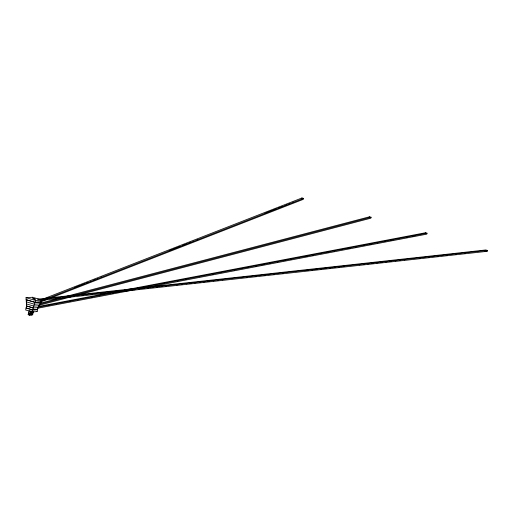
<?xml version="1.0" encoding="UTF-8"?>
<svg xmlns="http://www.w3.org/2000/svg" width="513" height="513" viewBox="0 0 513 513"><rect width="100%" height="100%" fill="white"/><g stroke="black" fill="none" stroke-linecap="round" stroke-linejoin="round"><path stroke-width="0.77" d="M32.492 297.79L32.563 297.264L42.246 300.124L38.007 307.659L37.083 311.628M26.304 301.843L34.435 304.241L40.136 303.85M26.439 303.927L33.794 306.101L39.071 305.774M30.799 311.051L29.876 315.027L28.157 314.661L29.081 310.686L29.517 310.666M28.747 313.975L29.055 312.654M29.44 315.046L30.363 311.07M31.107 311.038L30.184 315.014L30.62 314.988L31.55 311.019M31.639 311.673L30.87 314.982L31.306 314.963L32.075 311.654M30.248 314.565L31.53 314.95L33.159 307.915L26.586 305.972L25.65 309.987L32.223 311.93L37.096 311.59M32.742 311.622L31.966 314.931L31.53 314.95M32.979 311.609L32.21 314.918L32.646 314.899L33.422 311.59M301.721 198.909L301.939 197.96L303.549 198.396L303.324 199.345L51.21 297.784M369.257 217.756L369.482 216.8L371.085 217.236L370.867 218.192L79.194 294.725M425.206 233.71L425.424 232.761L427.028 233.197L426.81 234.152L149.321 286.985M41.066 300.349L487.119 251.344L487.344 250.395L485.74 249.959L37.436 299.207M32.563 297.264L26.035 297.668L26.573 306.017L33.146 307.954L35.718 300.522L42.246 300.124M32.941 298.604L35.339 299.162M35.326 299.194L32.947 298.643M43.502 298.867L301.939 197.96M74.59 287.594L74.917 287.466M75.918 287.075L76.251 286.947M77.251 286.555L77.585 286.427M78.585 286.036L78.919 285.908M79.919 285.517L80.246 285.382M81.246 284.997L81.58 284.862M82.58 284.471L82.914 284.343M83.914 283.952L84.247 283.824M86.575 282.913L86.909 282.785M87.909 282.394L88.242 282.265M90.57 281.355L90.904 281.227M93.238 280.316L93.571 280.181M94.572 279.79L94.905 279.662M97.233 278.751L97.566 278.623M101.228 277.193L101.561 277.065M169.168 250.665L169.502 250.536M170.502 250.145L170.835 250.017M171.836 249.626L172.169 249.498M173.17 249.106L173.503 248.972M174.497 248.587L174.83 248.452M175.831 248.061L176.164 247.933M177.165 247.542L177.498 247.413M178.498 247.022L178.825 246.894M179.826 246.503L180.159 246.375M182.493 245.464L182.827 245.336M183.827 244.945L184.154 244.81M185.155 244.425L185.488 244.291M186.488 243.906L186.822 243.771M189.156 242.861L189.483 242.732M190.483 242.341L190.817 242.213M193.151 241.302L193.484 241.174M197.146 239.744L197.479 239.609M265.086 213.216L265.42 213.087M266.42 212.696L266.754 212.562M267.748 212.177L268.081 212.042M269.081 211.651L269.415 211.523M270.415 211.132L270.749 211.003M271.749 210.612L272.082 210.484M273.076 210.093L273.41 209.964M274.41 209.573L274.744 209.445M275.744 209.054L276.077 208.926M278.405 208.015L278.739 207.88M279.739 207.496L280.072 207.361M281.073 206.97L281.406 206.842M282.406 206.45L282.74 206.322M285.068 205.412L285.401 205.283M286.401 204.892L286.735 204.764M289.063 203.853L289.396 203.719M293.064 202.289L293.391 202.16M41.777 300.605L43.778 299.823M47.773 298.265L303.549 198.396M40.886 301.817L47.215 299.348M49.883 298.303L50.55 298.047M40.149 303.215L58.982 298.277M59.399 298.168L60.656 297.835M66.51 296.302L369.482 216.8M39.661 304.203L66.023 297.284M71.884 295.751L73.558 295.308M73.821 295.276L371.085 217.236M38.603 305.376L71.243 296.815M77.104 295.276L78.778 294.834M38.315 306.466L113.681 292.115M115.149 291.839L116.124 291.647M124.447 290.063L125.428 289.877M126.891 289.601L425.424 232.761M37.468 307.37L122.626 291.153M125.069 290.691L125.563 290.595M133.393 289.108L134.861 288.825M136.33 288.543L427.028 233.197M48.369 305.459L48.857 305.37M56.199 303.972L56.687 303.876M69.903 301.362L70.39 301.266M77.732 299.868L78.22 299.778M91.436 297.264L91.923 297.168M99.266 295.77L99.753 295.68M112.969 293.16L113.456 293.07M142.332 287.569L142.819 287.479M156.035 284.965L156.523 284.869M163.865 283.471L164.352 283.375M177.569 280.861L178.056 280.771M185.398 279.373L185.892 279.277M199.102 276.764L199.589 276.667M212.805 274.154L213.293 274.057M220.635 272.659L221.129 272.57M234.338 270.056L234.826 269.96M242.168 268.562L242.662 268.472M248.042 267.446L248.529 267.35M255.872 265.952L256.365 265.862M261.745 264.836L262.233 264.74M263.701 264.464L264.195 264.368M269.575 263.342L270.062 263.252M277.405 261.854L277.899 261.758M283.279 260.732L283.766 260.642M285.234 260.36L285.728 260.271M291.108 259.245L291.602 259.148M298.938 257.75L299.432 257.661M304.812 256.635L305.299 256.545M306.768 256.263L307.261 256.167M312.641 255.147L313.135 255.051M320.471 253.653L320.965 253.563M326.345 252.537L326.839 252.441M328.301 252.165L328.795 252.069M334.175 251.043L334.668 250.953M342.004 249.555L342.498 249.459M347.878 248.433L348.372 248.343M349.84 248.061L350.328 247.971M355.708 246.945L356.202 246.849M363.537 245.451L364.031 245.361M369.411 244.335L369.905 244.239M371.374 243.964L371.861 243.867M377.241 242.841L377.735 242.752M385.077 241.354L385.564 241.257M390.944 240.238L391.438 240.142M392.907 239.86L393.394 239.77M398.774 238.744L399.268 238.654M406.61 237.256L407.098 237.16M412.478 236.134L412.971 236.044M414.44 235.762L414.927 235.672M420.314 234.646L420.801 234.55M37.738 308.23L133.168 290.057M134.149 289.871L135.618 289.595M146.385 287.543L148.34 287.171M39.039 299.643L487.344 250.395M40.02 299.849L40.585 299.784M44.516 299.355L45.08 299.291M64.176 297.194L65.305 297.072M69.236 296.642L69.8 296.578M73.167 296.206L74.289 296.084M77.662 295.712L78.784 295.591M82.157 295.219L83.279 295.097M86.652 294.725L87.774 294.603M91.147 294.231L92.269 294.109M96.2 293.68L96.765 293.616M100.695 293.186L101.26 293.122M105.191 292.692L105.749 292.628M124.851 290.531L125.974 290.409M129.347 290.037L130.469 289.916M134.4 289.479L134.964 289.422M138.337 289.05L139.459 288.928M142.832 288.556L143.954 288.434M147.321 288.062L148.449 287.94M152.38 287.504L152.938 287.447M156.875 287.011L157.433 286.953M161.371 286.517L161.928 286.459M165.859 286.023L166.424 285.965M176.536 284.85L177.658 284.728M181.589 284.298L182.153 284.234M186.084 283.804L186.649 283.74M190.022 283.368L191.144 283.247M194.51 282.875L195.639 282.753M199.57 282.323L200.134 282.259M203.501 281.887L204.623 281.765M207.996 281.393L209.118 281.271M213.049 280.842L213.613 280.778M217.544 280.348L218.108 280.284M222.039 279.854L222.604 279.79M241.7 277.693L242.829 277.571M246.759 277.135L247.324 277.078M251.255 276.642L251.812 276.584M255.185 276.212L256.308 276.09M259.681 275.718L260.803 275.596M264.176 275.224L265.298 275.103M268.671 274.731L269.793 274.609M273.724 274.173L274.288 274.115M278.219 273.679L278.783 273.621M282.714 273.192L283.272 273.128M306.87 270.537L307.992 270.409M311.923 269.979L312.488 269.915M315.861 269.549L316.983 269.421M320.356 269.056L321.478 268.927M324.844 268.562L325.973 268.434M329.34 268.068L330.468 267.94M334.399 267.51L334.957 267.446M338.894 267.017L339.452 266.952M343.383 266.523L343.947 266.459M359.119 264.798L359.677 264.734M363.608 264.304L364.172 264.24M367.545 263.868L368.667 263.746M372.034 263.374L373.163 263.252M376.529 262.88L377.658 262.759M381.024 262.387L382.147 262.265M385.519 261.893L386.642 261.771M390.015 261.399L391.137 261.277M395.068 260.848L395.632 260.784M399.563 260.354L400.127 260.29M404.058 259.86L404.622 259.796M419.23 258.193L420.352 258.071M423.719 257.699L424.847 257.577M428.778 257.141L429.336 257.084M432.709 256.712L433.831 256.59M437.204 256.218L438.326 256.096M441.699 255.724L442.822 255.602M446.195 255.23L447.317 255.108M451.248 254.672L451.812 254.615M455.743 254.179L456.307 254.121M460.238 253.685L460.802 253.627M464.733 253.191L465.291 253.133M484.394 251.03L485.516 250.908M33.146 307.954L38.02 307.62M37.558 309.602L32.697 309.903L26.118 307.96M37.545 309.64L32.685 309.942L26.112 307.999M28.157 314.661L29.876 315.027M486.055 251.056L487.119 251.344M26.035 297.668L35.718 300.522M26.182 299.714L35.076 302.381L41.194 301.965L35.083 302.343L26.182 299.714"/></g></svg>
